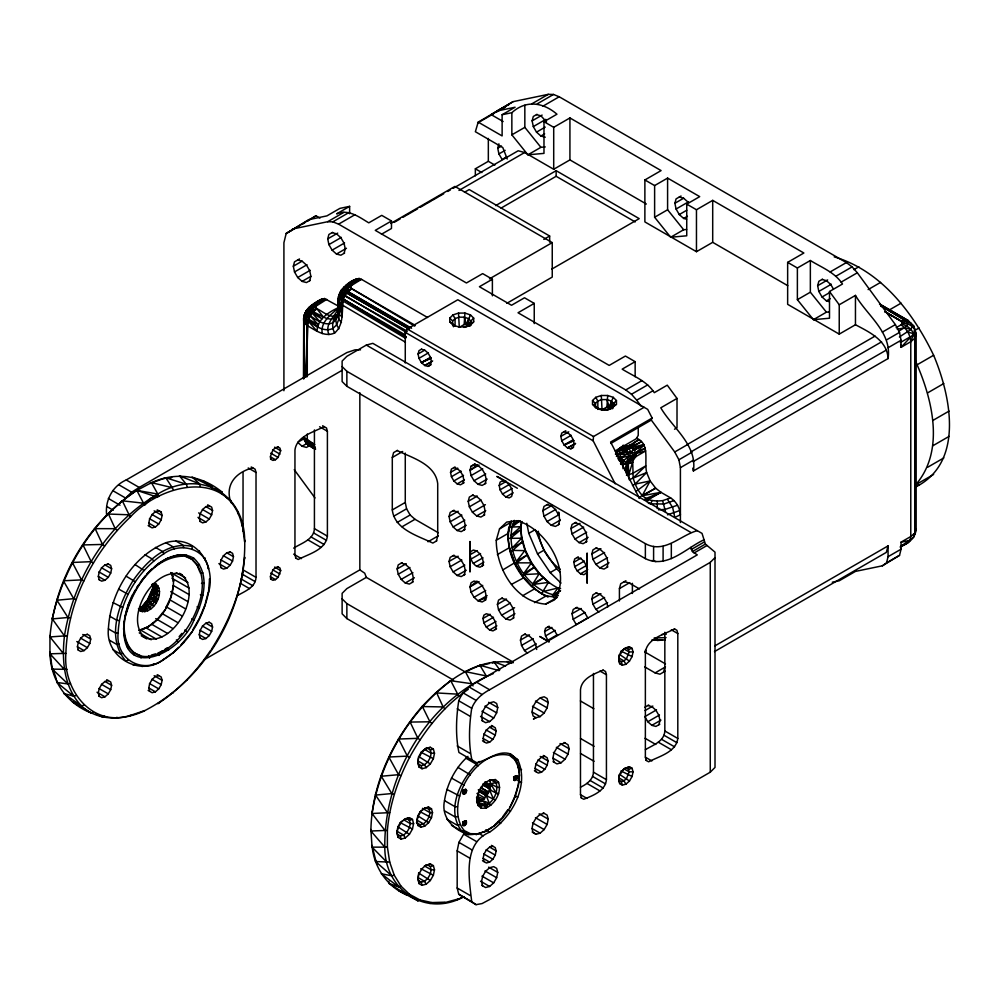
<?xml version="1.0" encoding="UTF-8"?>
<svg xmlns="http://www.w3.org/2000/svg" width="999" height="999" viewBox="0 0 999 999"><rect width="100%" height="100%" fill="white"/><g stroke="black" fill="none" stroke-linecap="round" stroke-linejoin="round"><path stroke-width="1.5" d="M396.953 833.178L398.064 827.734L401.111 822.464L405.269 818.78L409.428 817.669L412.475 819.417L413.586 823.576L412.475 829.02L409.428 834.29L405.269 837.986L401.111 839.098L398.064 837.337L396.953 833.178L397.552 828.358M418.981 883.553L417.857 877.472L418.981 883.553L422.015 885.301L426.173 884.19L430.332 880.506L433.379 875.236L434.49 869.792L433.379 865.634L430.332 863.873L424.513 865.958L431.168 869.792L434.49 869.792M482.405 565.796L483.304 562.474L482.405 558.116L479.97 553.896L476.648 550.948L473.326 550.062L470.891 551.473L469.992 554.795L469.992 571.753L469.992 541.483C469.93 549.962 468.219 560.963 476.648 566.308L479.97 567.207L483.603 565.109M597.839 408.678L595.404 406.243L595.404 403.434L597.839 400.999L602.047 399.588L606.917 399.588L611.138 400.999L613.573 403.434L613.573 406.393C608.066 412.662 597.165 410.689 592.519 404.258L592.519 400.549L595.729 397.34L601.286 395.492L607.692 395.492L613.249 397.34L616.458 400.549L616.458 404.258L611.138 408.678M304.008 377.547L303.721 317.919L306.631 310.277C311.026 304.608 317.732 300.399 324.5 298.539L338.424 306.119M314.847 449.026C310.152 446.578 304.283 443.144 303.921 437.337M626.485 473.888L626.498 464.085L624.737 469.905M303.471 378.771L303.721 318.269C304.782 307.28 316.009 302.859 324.5 298.539L314.21 304.108C307.967 306.78 302.959 313.873 303.721 320.891L303.958 316.171L306.493 310.889L307.13 311.226L305.557 314.51M304.945 324.413L304.97 319.755M636.513 438.124C650.411 444.043 643.98 461.126 646.64 472.539L629.22 479.707L628.746 475L633.091 460.464L627.347 454.021L625.399 445.941L622.976 445.304M657.192 508.578L657.354 501.036L662.612 500.649L670.679 497.939C676.286 501.66 679.982 508.079 680.406 514.797L674.8 517.382L672.652 507.467L667.469 499.413M148.963 626.361L138.849 630.444C160.115 624.775 173.863 601.66 173.489 580.394L173.489 581.593L171.791 572.677M303.721 320.891L303.958 316.171L306.631 310.277L314.548 304.22L316.708 305.195L314.797 304.295L326.748 299.375L315.959 306.218L309.752 306.693L307.605 309.515L303.721 322.04L307.28 325.599C315.384 330.244 324.937 337.562 334.677 332.967C347.927 321.316 337.537 300.986 348.489 287.337L361.463 279.333L427.535 317.47M307.28 434.041L307.28 440.247L308.591 445.104L311.863 446.366L315.284 449.213M314.548 304.22L315.959 306.218L313.773 307.38L308.017 320.904L307.155 325.474L303.771 319.955L306.93 319.93C314.248 325.037 323.401 332.742 332.904 328.496L336.613 324.9L338.761 319.418L339.235 314.498C334.615 299.875 342.744 281.056 359.215 278.496L361.463 279.333L349.263 284.178L341.346 290.234C334.066 299.987 342.932 314.847 332.667 322.889C323.489 326.523 314.885 318.669 307.667 314.036L304.121 316.071L307.605 309.515L306.106 317.807L307.155 325.474L305.856 376.91M305.919 376.973L308.017 320.904L317.02 331.218C317.345 319.106 328.671 312.163 338.424 307.617M558.653 515.259L558.653 512.112L559.715 520.417L558.578 524.637M548.651 596.715L541.545 593.856L542.844 591.608L558.054 587.986L559.552 588.823C536.313 577.784 520.554 552.285 520.966 526.56M338.436 301.985L340.297 303.846L338.736 313.199C335.027 296.99 342.719 282.854 359.215 278.496L349.513 284.253L351.423 285.152L349.263 284.178L351.735 288.699L414.735 326.149M339.41 303.634L339.535 300.824M304.995 316.646L305.032 315.609L303.858 316.283M338.574 296.241L338.436 300.849L338.673 296.116L341.346 290.234L344.468 286.651L350.674 286.176M338.436 300.849L340.821 297.764L344.855 295.966L348.788 290.347L351.735 288.699L415.159 325.312M307.367 443.943L307.605 440.059L304.358 438.898L307.667 444.305L314.648 448.401M244.693 540.247C246.453 609.652 205.457 680.182 143.182 711.425C123.551 720.267 98.114 721.703 81.506 705.918C63.699 687.562 61.651 660.064 64.46 635.913C73.651 578.658 107.055 523.439 157.792 494.043C199.113 468.556 245.155 492.569 244.693 541.858L242.345 524.937M143.182 711.425L144.643 710.601L130.195 715.471C91.196 727.584 62.887 689.335 65.884 653.421C67.457 601.698 93.144 552.459 130.195 517.107L130.519 516.783C161.713 483.216 229.832 467.582 242.382 526.773M513.161 662.799C477.51 656.256 445.242 681.817 422.29 706.293L422.04 706.543C392.357 741.033 371.528 784.952 370.879 831.006L384.802 847.14C384.49 889.697 425.274 917.781 463.773 896.815M507.992 536.975L508.553 528.621M558.354 595.591C526.223 592.207 502.185 550.099 514.248 520.354M615.172 483.778L593.181 440.834L593.493 436.526L644.118 407.292M309.578 445.679L307.33 444.33L307.505 442.145M342.045 293.793L340.472 295.841M108.391 628.883C110.302 593.106 131.955 556.431 165.909 542.707C195.829 533.516 216.646 565.759 208.466 592.594C202.822 619.867 186.738 645.691 162.575 660.164C139.86 676.922 105.232 656.93 108.391 628.883L115.522 633.004L118.119 633.004C115.36 659.29 142.482 674.949 163.873 659.415M118.119 633.004C119.543 601.41 137.225 570.791 163.873 553.758C179.633 542.132 205.544 547.739 208.466 569.08L208.441 567.27M154.458 566.858C164.86 557.854 180.956 550.187 193.981 558.391C211.139 574.575 203.109 601.648 193.981 620.004C179.683 656.443 117.532 682.005 124.338 621.191M123.639 629.82C123.888 617.37 127.11 605.232 132.842 594.18M344.468 286.651L339.972 295.354L341.646 299.887L341.995 316.795L339.235 314.498L340.297 303.846L405.419 342.17M138.449 608.691L140.01 610.739C151.598 610.938 163.087 594.043 154.433 584.727L152.185 584.203M152.997 585.926L152.997 587.624L157.505 590.284L152.997 587.2L152.997 585.926C153.908 595.004 148.364 604.383 139.848 607.754L141.021 607.105L144.356 610.027L142.22 611.825L141.808 610.027L139.735 608.94L140.01 610.739C152.622 615.734 165.797 593.094 156.069 584.078L153.609 583.503M340.821 297.764L341.695 294.368M519.305 775.973C518.131 802.909 497.864 835.414 468.319 834.577C453.459 829.794 440.871 817.444 444.505 800.624C447.028 783.815 455.269 767.744 467.944 756.368M518.319 786.3L519.48 774.437M67.045 636.163L64.46 635.913L52.298 618.918C63.187 567.732 92.919 519.555 136.851 490.397L144.643 505.294L150.487 498.426L159.041 496.316L157.792 494.043L136.851 490.397L135.602 491.108C87.375 523.588 54.982 579.058 49.95 636.937L63.287 653.421L65.884 653.421M468.269 689.347C443.206 706.393 424.163 730.968 409.615 757.304L409.515 757.517C397.764 780.194 389.485 804.832 387.387 830.381L370.879 831.006L370.879 829.507L372.053 847.152L384.802 847.14C383.928 776.036 426.81 701.286 493.469 673.513M306.93 319.93L310.127 316.009C309.777 307.967 314.747 301.76 322.165 298.913L316.071 303.047M356.643 279.171L346.528 284.965L345.916 286.301L356.643 279.171C350.324 281.056 344.143 287.999 344.855 295.966L341.646 299.887L338.486 299.9L341.883 305.432L339.235 314.498M622.976 468.706L623.526 460.614L628.895 456.256L633.341 449.013L643.793 444.518L631.88 447.465L641.445 441.433C633.928 448.027 619.118 442.507 615.534 454.083L619.755 454.12L626.186 451.56L635.314 452.922L645.292 448.089L635.451 453.683L635.626 456.755L633.091 460.464M626.698 473.851L627.809 462.662C631.793 455.519 640.671 452.06 629.47 445.304L625.624 447.352L620.779 447.465C617.969 453.683 630.594 445.779 633.341 449.013M165.609 608.241L170.629 597.652L173.114 587.3M141.234 635.764C169.88 654.183 206.98 590.784 179.533 573.264M473.688 318.132L470.816 321.004L469.867 326.323L466.433 324.338L464.16 324.563L464.935 313.074L470.479 314.922L473.688 318.132L473.688 321.828L470.479 325.037L465.559 327.185M490.859 779.67C480.719 783.528 474.825 795.204 478.096 805.506L481.256 808.253L485.801 808.154C495.129 803.933 501.898 792.419 498.563 782.317L495.417 779.57L489.273 780.544L495.417 779.57M484.79 783.129L485.801 782.592C479.832 788.323 475.087 797.177 478.096 805.506M477.972 803.433L480.756 805.868C491.683 806.618 499.188 792.394 496.091 782.891L493.306 780.469M612.637 408.753L613.573 403.434L616.458 400.549M341.883 305.432L342.732 300.849L341.646 299.887M616.458 404.258L613.573 406.243L613.573 403.434L611.138 407.367L606.917 406.993L607.692 395.492M473.039 685.926L471.69 683.716L450.774 680.731C408.716 712.537 380.082 761.463 372.053 813.498L384.802 830.256M489.735 780.057C492.345 789.073 485.751 799.587 476.973 802.334L480.756 805.868L481.256 808.253M900.087 547.002L907.891 542.844L910.027 540.422L910.776 536.525L910.776 341.708C910.351 334.965 906.655 328.596 901.048 324.85L896.178 327.66M106.768 515.784C104.558 500.936 112.4 486.014 126.236 479.957L346.865 352.572L355.095 349.825L360.527 349.825M703.771 539.897C685.838 548.264 666.808 569.23 645.366 558.628L346.865 386.288L342.12 381.543L342.12 361.064L346.865 356.318L366.333 345.08L372.827 343.344L702.035 533.404L705.394 544.08L715.009 552.147L715.009 767.432L710.264 772.19L489.622 899.562L482.055 903.571L476.036 904.657L471.728 901.735C469.08 878.72 462.599 843.568 489.622 832.13C511.788 817.145 529.795 786.063 517.732 759.702L510.489 753.92C497.914 749.837 488.161 760.289 476.648 762.687L458.916 752.447C455.407 735.788 456.156 717.594 458.741 700.774C462.013 692.419 468.818 686.325 476.648 682.267L697.277 554.882L692.419 551.573L690.796 547.39M471.903 759.939C468.381 743.281 469.143 725.087 471.728 708.266C474.987 699.912 481.805 693.818 489.622 689.76L710.264 562.375L715.009 557.629M99.201 579.745L98.314 576.411L99.201 572.065L101.636 567.844L104.957 564.897L108.292 563.998M78.084 649.974L80.732 651.498L84.053 650.611L87.375 647.664L89.81 643.443L90.709 639.085L89.81 635.764L87.163 634.24M98.988 579.62L101.636 581.143L104.957 580.257L108.292 577.31L110.714 573.089L111.613 568.731L110.714 565.409L108.067 563.886M98.988 696.178L101.636 697.714L104.957 696.827L108.292 693.868L110.714 689.66L111.613 685.302L110.714 681.98L106.743 679.682M148.139 525.574L152.11 527.859L155.432 526.972L158.754 524.025L161.189 519.805L162.088 515.447L161.189 512.125L158.754 510.726L155.432 511.613L152.11 514.56L149.675 518.781L148.789 523.139L149.675 526.461M148.139 690.421L152.11 692.719L155.432 691.82L158.754 688.873L161.189 684.652L162.088 680.307L161.189 676.972L157.218 674.687M199.937 521.341L202.585 522.864L205.906 521.977L209.228 519.03L211.663 514.81L212.562 510.452L211.663 507.13L207.692 504.832M200.15 638.024L199.251 634.702L200.15 630.344L202.585 626.123L205.906 623.176L209.228 622.29M199.937 637.899L202.585 639.435L205.906 638.536L209.228 635.589L211.663 631.368L212.562 627.022L211.663 623.688L209.016 622.165M220.841 567.544L223.489 569.08L226.81 568.181L230.145 565.234L232.58 561.026L233.466 556.668L232.58 553.334L229.932 551.81M270.442 459.003L272.889 460.414L275.487 459.727L278.084 457.417L280.682 450.736L279.982 448.139L277.535 446.715M237.849 595.354C245.13 591.133 255.582 587.3 256.019 577.36L256.019 472.465L255.145 469.218L251.248 466.97M270.442 578.896L272.889 580.307L275.487 579.62L278.084 577.31L280.682 570.616L279.982 568.031L277.535 566.608M293.656 548.139C301.411 543.106 313.823 539.76 314.423 528.658L314.423 429.932M295.604 558.004L298.202 559.502C308.591 554.008 325.599 550.024 327.397 536.151L327.397 431.256L326.523 428.009L322.64 425.761M418.156 759.452L418.756 756.555L417.857 762.824L418.981 766.982L422.015 768.743L426.173 767.632L430.332 763.948L433.379 758.666L434.49 753.221L433.379 749.075L430.332 747.314C425.524 747.876 421.303 751.098 419.355 755.494M424.737 808.154L420.192 811.775L424.737 808.154L428.633 807.105L431.481 808.753L432.517 812.649L431.481 817.744L428.633 822.676L424.737 826.136L420.841 827.172L417.994 825.536C416.133 821.353 416.958 816.445 419.605 812.799M416.945 821.64L417.994 816.545L420.841 811.6M418.156 876.023L418.756 873.114M417.857 879.395L418.981 873.95L422.015 868.68L426.173 864.997M462.774 792.931L463.748 790.421L465.696 789.297L466.67 790.684L465.696 793.194L463.748 794.317L462.774 792.931L462.774 790.684L464.722 789.56M476.036 904.657L458.741 894.242L457.18 888.011L457.18 850.861L458.916 842.369L463.673 834.14L465.834 832.217M462.774 824.4L463.748 821.89L465.696 820.766L466.408 823.426L464.722 825.524L463.037 825.374L462.774 822.152L464.722 821.028M484.003 741.708L483.141 738.461L484.003 734.215L486.388 730.107L489.622 727.222L492.869 726.36M481.68 720.441L485.576 722.689L489.622 721.603L493.681 718.006L496.653 712.861L497.739 707.554L496.653 703.496L493.681 701.785L489.622 702.871L485.576 706.468L482.604 711.613L481.518 716.92L482.604 720.978M482.492 740.833L486.388 743.081L489.622 742.207L492.869 739.335L495.242 735.214L496.116 730.968L495.242 727.722L491.358 725.474M484.003 861.6L483.141 858.353L484.003 854.108L486.388 849.987L489.622 847.115L492.869 846.24M482.492 860.726L486.388 862.974L489.622 862.1L492.869 859.227L495.242 855.107L496.116 850.861L495.242 847.614L491.358 845.366M481.68 885.289L485.576 887.537L489.622 886.45L493.681 882.854L496.653 877.709L497.739 872.402L496.653 868.343L493.681 866.633L489.622 867.719L485.576 871.315L482.604 876.46L481.518 881.767L482.604 885.826M516.558 779.557L517.532 777.06L516.558 775.674L513.636 777.06L516.558 779.557L513.898 780.269L513.898 778.021L515.584 775.936M547.127 707.866L548.214 702.559L547.127 698.501L544.155 696.79L540.097 697.876L536.051 701.473L533.079 706.605L531.992 711.925L533.079 715.983L536.051 717.694L540.097 716.608L544.155 713.011L547.127 707.866L535.452 701.123M535.926 771.678L535.052 768.431L535.926 764.185L538.299 760.077L541.545 757.192L544.792 756.33M534.403 770.803L538.299 773.051L541.545 772.19L544.792 769.305L547.165 765.197L548.026 760.938L547.165 757.704L543.269 755.456M533.516 832.804L536.051 834.252L540.097 833.166L544.155 829.57L547.127 824.437L548.214 819.118L547.127 815.059L543.231 812.811M553.059 761.65L556.955 763.898L561.013 762.811L565.059 759.215L568.031 754.083L569.118 748.763L568.031 744.717L564.135 742.469M580.481 787.175C586.675 784.34 593.144 779.645 593.456 772.19L593.456 673.451M618.993 656.78L619.455 654.52L618.768 660.164L619.717 663.736L622.327 665.234L625.898 664.285L629.47 661.113L632.08 656.593L633.041 651.922L632.08 648.351L629.47 646.84L625.898 647.802L622.227 650.461M581.131 797.776L583.716 799.275C592.744 795.679 605.394 790.971 606.43 779.682L606.43 674.775L605.569 671.528L602.971 670.029M618.993 776.673L619.455 774.4L618.768 780.057L619.717 783.616L622.327 785.127L625.898 784.178L629.47 781.006L632.08 776.485L633.041 771.815L632.08 768.243L629.47 766.733L623.95 768.818L620.092 773.313M645.366 652.297C647.165 638.423 664.173 634.44 674.575 628.945M645.366 749.7C652.884 745.079 664.323 741.495 664.834 730.968L664.834 632.242M646.016 760.314L648.613 761.812C659.003 756.318 676.023 752.334 677.809 738.461L677.809 633.566L676.947 630.319L674.35 628.821M309.752 306.693L308.129 313.773L305.257 315.397L306.106 317.807L303.771 319.955M145.792 603.846L146.428 603.533L150 607.005L150.824 608.903L149.65 607.355L143.756 605.731L142.845 606.256C148.339 602.322 152.023 596.066 152.997 589.385L153.009 590.359L157.392 593.631L152.872 590.983L157.28 594.692L159.191 595.017M486.201 831.018L477.897 833.828L470.367 833.666L464.173 830.556C443.306 804.47 476.111 747.314 509.59 755.356L514.947 759.864L518.319 766.895L519.48 775.936M620.641 464.21L622.976 464.485L627.809 462.662L634.365 458.079L635.401 453.359L635.963 456.543L635.401 453.359M520.866 525.049L521.515 522.19M522.015 521.515L520.866 526.66L521.59 538.211L512.212 547.964L522.964 541.795M914.984 485.564C945.703 451.211 932.354 398.414 915.234 360.527M915.359 487.15C964.622 462.712 950.873 396.079 933.628 355.257C913.273 312.862 881.043 270.629 834.202 256.868M643.793 444.518L633.94 450.187L644.03 445.092L633.079 455.519L629.807 462.974L622.976 464.485L620.479 463.461M832.279 582.217L839.235 580.769L855.456 571.403L882.379 565.809L886.563 562.837L888.061 556.693L888.061 545.891L714.872 645.891M882.379 565.809L899.537 555.344L901.048 549.2L901.048 542.145L910.776 536.525L914.759 533.091L916.158 529.033L916.158 334.215L913.785 326.086L907.929 320.417L879.582 304.058L907.929 320.417L910.039 322.852M901.098 546.316C908.728 543.518 915.608 537.612 916.158 529.033M212.075 649.113L211.588 649.05C225.811 626.885 236.688 602.447 241.983 576.585M303.721 318.269L304.27 316.046M338.986 296.004L339.123 306.418M205.344 603.433L208.054 592.944M910.976 323.664L913.785 326.086L916.158 334.215L914.759 338.274L910.776 341.708L901.048 347.327L901.048 340.272L899.537 332.392L895.366 324.6L857.329 272.777L852.11 266.87L846.378 262.575L559.215 96.778L553.483 94.455L548.264 94.343L513.074 101.661L478.196 122.128L475.362 131.718L502.797 147.565L507.242 159.028M474.962 463.973L471.066 466.221L469.992 470.317L471.066 475.586L474.038 480.719L478.084 484.328L482.142 485.414L486.038 483.166M310.214 280.407L306.468 282.567L302.085 281.393L297.714 277.51L294.505 271.953L293.331 266.221L294.505 261.838L299.5 258.953M309.678 280.707L310.851 276.336L309.678 270.592L306.468 265.047L302.085 261.164L297.714 259.99M344.605 253.047L340.859 255.207L336.488 254.046L332.105 250.15L328.896 244.605L327.722 238.861L328.896 234.49L332.642 232.33M344.068 253.359L345.242 248.976L344.068 243.244L340.859 237.687L336.488 233.803L332.105 232.63M430.669 364.885L428.059 366.383L424.737 365.497L421.416 362.55L418.981 358.329L418.082 353.983L418.981 350.649L421.665 349.101M436.738 540.834L432.842 543.081C417.932 535.814 394.58 529.47 392.295 509.927L392.295 457.48L393.594 452.609L397.49 450.362M430.494 364.985L431.393 361.663L430.494 357.305L428.059 353.084L424.737 350.137L421.416 349.25M507.117 156.606L502.122 159.49L498.913 153.933L497.739 148.202L498.913 143.819M413.211 581.83L409.328 584.078L405.269 582.991L401.211 579.395L398.239 574.25L397.152 568.931L398.239 564.885L402.135 562.637M545.267 137.2L540.896 136.026L536.513 132.143L533.304 126.586L532.13 120.854L533.304 116.471L537.05 114.311M412.287 582.355L413.374 578.309L412.287 572.989L409.328 567.844L405.269 564.248L401.211 563.161M464.135 482.692L460.502 484.777L457.18 483.891L453.858 480.944L451.423 476.723L450.537 472.365L451.423 469.043L455.044 466.945M436.413 541.021L437.712 536.151L437.712 483.703C435.427 464.16 412.075 457.817 397.152 450.549M465.134 529.37L461.238 531.618L457.18 530.531L453.121 526.935L450.162 521.79L449.075 516.483L450.162 512.425L454.046 510.177M462.937 483.379L463.836 480.044L462.937 475.699L460.502 471.478L457.18 468.531L453.858 467.632M465.134 574.325L461.238 576.573L457.18 575.486L453.121 571.89L450.162 566.758L449.075 561.438L450.162 557.392L454.046 555.144M484.765 514.81L480.869 517.057L476.648 515.921L472.427 512.187L469.343 506.83L468.219 501.311L469.343 497.09L473.239 494.842M464.21 529.907L465.297 525.849L464.21 520.541L461.238 515.397L457.18 511.8L453.121 510.714M485.114 483.691L486.201 479.632L485.114 474.325L482.142 469.18L478.121 465.621L474.038 464.498M464.21 574.862L465.297 570.804L464.21 565.496L461.238 560.352L457.18 556.755L453.121 555.669M483.953 515.272L485.089 511.051L483.953 505.531L480.869 500.174L476.648 496.441L472.427 495.304M517.37 488.274L496.853 476.436C503.733 479.907 512.162 484.365 512.499 493.156L511.613 496.491L509.178 497.889L505.856 497.002L502.522 494.055L500.087 489.835L499.2 485.477L500.087 482.155L503.708 480.069M485.114 600.262L486.201 596.203L485.114 590.896L482.142 585.751L478.084 582.155L474.038 581.068L471.066 582.779L469.992 586.888L471.066 592.145L474.038 597.29L478.046 600.849L482.142 601.972L486.038 599.725M496.578 628.808L492.957 630.893L489.622 630.007L486.301 627.06L483.866 622.839L482.979 618.481L483.866 615.159L486.288 613.761L489.622 614.647L492.957 617.594L495.392 621.815L496.278 626.161L495.392 629.495M513.961 617.832L510.064 620.079L505.856 618.955L501.635 615.209L498.551 609.865L497.415 604.345L498.551 600.124L502.435 597.877M521.59 538.211L507.892 538.374L510.127 550.986L515.159 563.948L527.235 554.92L516.745 560.988L525.299 549.999L521.628 537.075M573.426 447.315L570.829 448.813L567.494 447.927L564.173 444.967L561.738 440.759L560.851 436.401L561.738 433.079L565.784 430.744M513.161 618.294L514.285 614.085L513.161 608.553L510.064 603.209L505.856 599.475L501.635 598.339M559.39 524.175L555.494 526.423L551.273 525.287L547.052 521.553L543.968 516.196L542.844 510.676L543.968 506.456L547.864 504.208M527.547 653.271L524.512 650.574L521.54 645.429L520.454 640.122L521.54 636.063L525.437 633.816M573.264 447.402L574.15 444.08L573.264 439.722L570.829 435.514L567.494 432.555L564.173 431.668M586.987 541.446L583.091 543.693L579.033 542.607L574.987 539.01L572.015 533.866L570.928 528.558L572.015 524.5L575.911 522.252M557.617 634.59L547.952 640.172L545.516 635.951L544.63 631.593L545.516 628.271L549.138 626.173M587.424 572.602L583.803 574.7L580.481 573.801L577.147 570.854L574.712 566.645L573.826 562.287L574.712 558.953L578.334 556.868M686.575 219.231L683.653 218.444L679.27 214.56L676.073 209.016L674.899 203.272L676.073 198.888L681.056 196.016M586.063 541.97L587.137 537.962L586.063 532.604L583.091 527.472L579.07 523.901L574.987 522.789M587.936 617.832L576.261 624.575L573.176 619.23L572.04 613.711L573.176 609.49L577.06 607.242M586.238 573.289L587.125 569.967L587.137 553.009L587.137 583.266C587.187 574.787 588.911 563.798 580.481 558.441L577.147 557.554M607.892 566.833L603.995 569.08L599.949 567.994L595.891 564.398L592.919 559.265L591.833 553.946L592.919 549.887L596.815 547.639M598.925 612.062L595.891 609.365L592.919 604.22L591.833 598.913L592.919 594.855L596.815 592.607M606.967 567.37L608.054 563.311L606.967 558.004L603.995 552.859L599.949 549.263L595.891 548.176M619.417 600.948L619.417 588.598L620.716 583.741L625.911 580.744M663.536 672.152L664.834 667.282M658.878 724.725L659.964 720.666L658.878 715.359L655.918 710.214L651.86 706.618L647.802 705.531M829.332 301.648L826.423 300.874L822.04 296.99L818.83 291.433L817.657 285.702L818.83 281.318L822.577 279.158M888.061 545.891L886.325 552.385L714.472 651.598M141.271 607.554L147.527 599.825L153.322 586.763M141.009 608.216L147.877 599.899L153.384 587.449M124.8 618.019C130.357 593.181 145.517 569.268 168.719 557.667M496.253 540.272L499.512 528.908L506.705 522.077L516.845 520.679C546.465 528.421 572.789 572.065 554.457 599.912L545.641 604.095C515.322 601.997 496.291 568.281 496.253 540.272L507.942 533.528L511.201 522.165L499.512 528.908M510.914 521.553C501.011 550.811 520.704 584.452 547.739 596.765L546.203 595.904L534.527 602.647M338.673 296.116L342.457 293.943L344.056 288.674L348.489 287.337L350.824 287.737M305.407 314.423L306.493 310.889M351.735 284.952L348.926 284.066L346.528 284.965L341.845 291.171L341.208 290.846L339.76 295.567L341.321 292.27M515.197 795.204L517.832 786.663M307.667 314.036L309.34 308.716L313.773 307.38L316.109 307.779L323.376 316.995L326.673 318.506L330.944 319.143L334.59 318.107L337.537 315.422C330.007 318.706 323.301 311.713 317.02 308.741L308.129 313.773L318.506 324.875L308.728 319.255L317.62 326.985M470.479 314.922L466.433 324.338L464.16 317.17L459.29 317.17L455.069 318.569L452.634 321.004L452.634 325.387M613.249 397.34L609.19 406.768L606.917 399.588M662.574 639.835L651.835 639.984M901.048 324.85L902.384 322.977L901.048 321.104L884.952 311.651L901.048 321.104L904.769 319.805L907.929 320.417M899.375 336.975L911.026 329.433L912.124 326.261L911.026 323.102L906.905 321.653L880.506 305.706L904.769 319.805M338.361 312.787L335.776 319.88L336.613 324.9L338.973 328.808M522.852 541.371L512.637 550.387L510.127 550.986M485.801 808.154L487.037 804.782L481.755 800.249L489.273 803.196L490.859 805.244L488.236 803.92L485.801 808.154L484.79 805.781L476.973 802.334L487.037 804.782M630.606 457.917L626.373 462.437L622.976 464.485L619.755 454.12L619.855 448.076M910.776 341.708L915.109 329.92L912.124 326.261L907.654 323.826L902.384 322.977M617.894 458.454L619.405 460.676L621.69 459.677L626.373 462.437L628.895 456.256L633.079 455.519L634.365 458.079M306.98 314.423L309.34 308.716L310.639 312.375M192.645 630.082L199.35 618.468L204.957 604.932L205.082 605.706M510.214 523.501L511.263 521.016M648.314 503.246L650.674 503.858L652.122 500.536L657.354 501.036M339.485 294.742L341.208 290.846M311.8 305.007L310.589 307.704L308.591 308.266L307.617 310.239M147.09 601.523L153.671 588.648M405.269 362.999L405.269 332.342L407.217 328.971L457.829 299.75L647.689 409.365L652.147 418.057L650.986 420.254L610.789 443.456M619.405 460.676L621.066 457.554L630.856 451.985L633.079 455.519M342.332 289.46L338.836 296.029L341.346 290.234L343.306 288.224M638.786 497.827L642.382 495.367L650.162 480.931L646.64 472.539L635.064 484.128L632.479 485.477M418.981 757.379L422.015 752.11L426.173 748.426M397.839 826.91L399.675 823.738M620.092 653.421L621.353 651.223L625.898 647.802M619.717 655.494L622.327 650.961M619.717 775.374L622.327 770.853L625.898 767.694M497.352 554.62L509.04 547.877L509.09 546.815L514.61 562.824L502.672 570.004M328.933 334.603C324.55 324.3 333.866 317.183 338.299 309.253M542.844 591.608L548.389 582.392L549.487 583.016L539.885 574.05L531.568 562.699L525.299 549.999M468.381 318.569L470.816 321.004L468.381 324.937L468.381 318.569L464.16 317.17M539.885 574.05L539.148 573.763L532.842 583.928L543.618 577.534M134.99 590.347L133.754 593.169M136.551 587.849L138.112 585.352M627.347 454.021L619.917 454.557C628.483 452.285 630.931 442.769 639.21 439.685L629.47 445.304M319.955 218.082L315.971 215.784L307.417 221.241M148.002 626.91L157.093 619.58L165.297 609.502M531.568 562.699L523.851 573.376L534.353 567.22L522.539 576.111L531.593 586.376L540.297 592.919M502.859 816.558L507.38 810.276M159.041 702.959L157.792 703.671C179.058 689.922 196.616 671.153 210.739 650.237M306.106 317.807L310.127 316.009L314.073 310.389L312.762 305.856M162.575 650.799L159.016 655.506L157.879 653.184L162.575 650.799L168.719 649.912L167.27 647.764L165.01 649.213M180.769 645.167L192.395 631.418M646.765 501.61L648.376 499.575L660.938 492.32L670.679 497.939M143.182 606.368L145.142 603.945M913.586 535.189L915.096 533.366M145.067 576.148L141.009 581.555M146.915 573.963L152.185 568.831M179.146 636.625L181.918 633.354M531.593 586.376L533.279 584.415L543.893 577.797M902.035 323.988L906.905 326.011L911.026 329.433L913.785 333.741L901.048 347.327L900.673 344.955M449.762 321.828L455.069 326.248L449.762 321.828L449.762 318.132L452.959 314.922L458.516 313.074L464.935 313.074M468.381 326.248L473.688 321.828M606.917 410.077L613.249 407.455M494.68 825.012L500.924 818.843M162.575 660.164L173.039 652.759L178.571 647.34M342.357 370.167L139.211 487.45L131.643 492.182L125.612 498.051L112.637 490.559M337.312 315.472C331.793 319.43 331.543 327.41 334.677 332.967M652.122 500.536C641.358 499.038 635.764 487.275 633.166 477.934L645.691 465.909L632.717 473.401L626.473 475.287M338.636 307.854C331.019 314.573 320.242 321.828 322.215 333.591M209.228 505.719L205.906 506.618L202.585 509.565L200.15 513.773L199.251 518.131L200.15 521.466M230.145 551.935L226.81 552.822L223.489 555.769L221.054 559.989L220.167 564.348L221.054 567.669M402.497 820.728L400.274 822.689L401.111 822.464M615.534 454.083L619.605 450.561L625.599 449.25L620.779 447.465L623.451 445.517M901.023 546.191L913.773 537.187L914.759 533.091L914.759 338.274L913.785 333.741L907.891 332.068M642.382 495.367L655.669 488.186L642.694 495.641L660.938 492.32L645.978 498.513L644.367 499.737L645.691 500.349L660.938 492.32L655.669 488.186L650.162 480.931L635.064 484.128M625.599 449.25L616.383 456.243L621.066 457.554L628.895 456.256M510.489 538.261L521.053 529.545L510.664 535.589L520.866 526.66L508.641 527.222M477.01 581.093L469.992 586.888L479.07 581.605M479.408 761.488C461.376 777.584 444.867 809.415 461.863 831.343L464.173 830.556M317.02 308.741L313.311 311.725L312.075 311.551L311.501 307.992M351.735 288.699L348.027 291.683L346.79 291.508L339.972 295.354M650.162 480.931L635.726 491.645M511.201 527.534L520.317 520.654M477.447 464.747L469.992 470.317L479.07 465.047M518.244 520.579L512.262 525.037L518.718 521.228M349.625 213.749L349.625 206.368L339.885 208.391L326.91 215.884L308.666 219.68L286.176 233.504L283.916 242.707L283.916 390.734M318.144 302.497L320.667 300.761L318.294 302.16M313.636 304.695L311.201 306.343L314.747 304.258M484.815 831.817L492.37 826.86M130.195 715.471L128.859 716.32L130.519 715.421M503.134 121.528L491.183 114.635L513.074 101.661M307.605 440.059L305.332 441.458L303.783 437.1M428.059 366.383L430.694 364.772M570.829 448.813L573.451 447.19M349.463 284.203L351.835 282.804M315.971 215.784L286.176 233.504L292.819 229.67M295.479 228.134L299.45 225.836M302.11 224.3L304.77 222.777M477.609 122.977L493.543 113.786M496.191 112.25L500.174 109.952M502.834 108.416L505.482 106.881M478.196 122.128L502.122 135.926L502.122 114.723L515.097 107.23L496.853 111.026L509.253 104.383M349.625 206.368L336.651 213.861C348.426 208.766 359.153 217.07 368.768 222.852L381.743 215.359L391.483 220.979L391.483 228.471L381.493 234.228M511.85 112.7C526.023 99.7 543.194 102.348 556.955 114.198L543.98 121.691L543.98 153.384L527.909 154.82L511.85 134.84L511.85 112.7L502.122 114.723M292.445 229.046L327.635 221.728L343.856 212.362M532.042 103.709L548.264 94.343M327.635 221.728L332.854 221.84L349.076 212.475M537.262 103.834L553.483 94.455M332.854 221.84L338.586 224.151L354.807 214.785M542.994 106.144L559.215 96.778M327.722 238.861L337.712 233.104M532.13 120.854L542.12 115.085M511.85 134.84L524.837 127.348L524.837 105.207M328.896 244.605L341.371 237.4M533.304 126.586L545.791 119.38M293.331 266.221L302.06 261.176M497.739 148.202L501.486 146.041M332.105 250.15L344.58 242.944M536.513 132.143L545.242 127.098M294.505 271.953L306.98 264.747M498.913 153.933L505.157 150.337M475.349 175.836L475.349 168.806L488.336 161.314L494.867 165.085M391.483 220.979L375.262 230.344L466.433 282.979L482.654 273.614L492.382 279.233L492.382 295.829M543.98 121.691L553.708 127.31L569.929 117.944L661.101 170.592L644.879 179.957L644.879 221.915L696.465 251.698L712.699 242.332L787.774 285.677M336.488 254.046L346.466 248.276M540.896 136.026L544.642 133.866M390.784 223.439L454.907 186.413L552.247 242.607L552.247 277.085L506.83 303.309M297.714 277.51L310.19 270.304M394.106 222.402L400.199 218.893M402.872 217.345L405.557 215.796M406.168 215.434L414.21 210.789M414.947 210.377L417.619 208.828M420.304 207.28L426.286 203.833M427.01 203.409L431.643 200.737M432.367 200.312L438.349 196.865M439.073 196.441L443.706 193.769M447.739 191.446L450.412 189.897M453.096 188.349L518.181 150.774L524.675 152.51L553.708 169.281L569.929 159.902L646.353 204.033M458.978 190.434L524.675 152.51M302.085 281.393L310.826 276.348M527.909 154.82L540.896 147.328L545.267 146.928M464.51 192.258L469.193 189.56L549.65 236.014L549.65 242.133M495.654 205.607L556.143 170.679L639.21 218.631L551.835 269.081M501.036 208.117L556.143 176.299L635.189 221.94M543.818 239.385L549.65 236.014M489.46 278.871L552.247 242.607M492.382 279.233L479.408 286.725L511.525 305.269L524.512 297.777L534.24 303.396L534.24 323.601M654.62 185.577L667.594 178.084L699.712 196.628L686.738 204.121L686.738 235.801L670.679 237.238L654.62 217.258L654.62 185.577L644.879 179.957M464.66 324.275L459.29 327.372L458.516 313.074M674.899 203.272L683.628 198.227L688.036 202.098M654.62 217.258L667.594 209.765L667.594 178.084M418.082 353.983L424.687 350.162M464.06 327.435L469.205 324.463M676.073 209.016L688.548 201.81M418.981 358.329L428.396 352.884M431.231 358.304L421.416 362.55L430.519 357.292M679.27 214.56L686.763 210.24M432.654 360.926L424.737 365.497L431.468 361.975M534.24 303.396L518.019 312.762L609.19 365.409L625.411 356.044L635.152 361.663L635.152 376.748M686.738 204.121L696.465 209.74L712.699 200.374L803.87 253.009L787.649 262.375L787.649 304.333L839.235 334.116L855.456 324.75C869.305 332.08 887.362 340.434 888.061 358.566L693.393 470.966L692.806 468.131M683.653 218.444L687.399 216.284M303.946 438.748L297.714 442.357L302.085 446.241L306.468 447.415L309.678 445.566C306.381 444.18 304.233 440.784 303.783 437.25M302.085 446.241L307.08 443.356M670.679 237.238L683.653 229.745L686.575 229.483M392.295 457.48L402.672 451.486M635.152 361.663L622.165 369.155C633.403 376.111 646.84 381.069 654.295 392.669L667.27 385.164L677.01 398.439L677.01 427.784L674.512 429.22M797.377 267.994L810.351 260.502C821.59 267.47 835.027 272.415 842.482 284.016L829.495 291.508L829.495 318.231L813.436 319.668L797.377 299.688L797.377 267.994L787.649 262.375M450.537 472.365L457.779 468.181M392.295 509.927L405.269 502.435L405.269 453.071M451.423 476.723L461.088 471.141M453.858 480.944L463.524 475.362M393.594 516.296L406.568 508.803L405.269 502.435M471.066 475.586L482.742 468.843M457.18 483.891L464.423 479.707M338.586 224.151L625.749 389.947L641.97 380.582M830.157 271.94L846.378 262.575M397.152 522.477L410.139 514.985L414.997 519.293L438.361 532.779M474.038 480.719L485.714 473.976M608.766 405.919L602.047 409.802L601.286 395.492M817.657 285.702L827.647 279.932M625.749 389.947L631.48 394.255L647.702 384.89M835.888 276.236L852.11 266.87M402.023 526.785L414.997 519.293M797.377 299.688L810.351 292.195L810.351 260.502M560.851 436.401L568.768 431.83M606.83 409.852L611.962 406.893M478.084 484.328L487.175 479.07M853.87 269.655L858.865 266.783M818.83 291.433L831.305 284.228M561.738 440.759L571.166 435.314M631.48 394.255L636.7 400.162L652.921 390.796M841.108 282.143L857.329 272.777M573.988 440.721L564.173 444.967L573.276 439.71M822.04 296.99L829.52 292.67M468.219 501.311L477.297 496.066M499.2 485.477L506.443 481.293M575.412 443.356L567.494 447.927L575.574 443.693M449.075 516.483L458.154 511.238M203.784 659.977L359.84 569.88L364.71 573.189L366.333 577.372L513.086 662.087M469.343 506.83L481.019 500.087M826.423 300.874L830.157 298.713M500.087 489.835L509.752 484.253M450.162 521.79L461.838 515.047M502.522 494.055L512.187 488.474M472.427 512.187L485.414 504.695M453.121 526.935L464.81 520.192M366.333 577.372L346.865 588.611L342.12 593.356L342.12 613.823L346.865 618.581L453.571 680.182M427.984 541.77L438.361 535.776M505.856 497.002L513.099 492.819M677.01 398.439L660.776 407.804C672.464 427.922 697.452 444.867 693.393 470.966M813.436 319.668L826.423 312.175L829.332 311.913M839.235 334.116L839.235 304.77L855.456 295.404C867.144 315.522 892.132 332.48 888.061 358.566M868.131 289.585L880.606 282.38M476.648 515.921L485.739 510.676M457.18 530.531L466.271 525.287M652.147 418.057L610.614 442.033L639.51 498.489M397.152 568.931L406.243 563.686M398.239 574.25L409.927 567.507M615.172 450.936L636.288 438.748L638.236 435.377L638.236 426.935M401.211 579.395L412.899 572.652M405.269 582.991L414.348 577.747M449.075 561.438L458.154 556.193M888.598 310.377L901.086 303.172M635.963 456.543L645.691 450.924L635.451 453.683M542.844 510.676L551.923 505.432M469.992 554.795L477.247 550.611M450.162 566.758L461.838 560.014M543.968 516.196L555.656 509.453M470.891 559.153L480.556 553.571M453.121 571.89L464.81 565.147M473.326 563.361L482.992 557.792M547.052 521.553L558.741 514.81M561.001 583.116L550.174 572.577L537.537 553.921L528.771 533.366L535.264 529.62L544.018 550.174L556.668 568.831L559.915 571.99M457.18 575.486L466.271 570.242M687.125 444.605L875.087 336.089M476.648 566.308L483.891 562.125M651.186 419.905L674.725 451.985L687.712 444.493M882.379 332.093L895.366 324.6M551.273 525.287L560.364 520.042M690.933 451.91L881.58 341.845M680.406 522.539L680.406 467.657L678.908 459.777L691.882 452.285M886.563 339.885L899.537 332.392M570.928 528.558L580.007 523.314M914.11 330.819L919.105 327.947M680.406 467.657L693.393 460.164M888.061 347.764L901.048 340.272M692.994 461.688L886.325 350.075M900.299 342.57L910.027 336.95M471.066 592.145L482.742 585.402M572.015 533.866L583.691 527.122M537.537 553.921L544.018 550.174M474.038 597.29L485.714 590.546M574.987 539.01L586.663 532.267M579.033 542.607L588.124 537.362M511.488 584.378L523.776 577.759L535.339 589.61L534.278 589.023L522.602 595.766M550.174 572.577L556.668 568.831M497.415 604.345L506.505 599.1M573.826 562.287L581.068 558.104M917.407 364.623L933.628 355.257M591.833 553.946L600.923 548.701M482.979 618.481L490.222 614.298M498.551 609.865L510.227 603.121M574.712 566.645L584.378 561.063M592.919 559.265L604.595 552.509M483.866 622.839L493.531 617.257M577.147 570.854L586.813 565.284M501.635 615.209L514.61 607.717M486.301 627.06L495.966 621.478M595.891 564.398L607.567 557.654M580.481 573.801L587.724 569.617M505.856 618.955L514.935 613.711M489.622 630.007L496.878 625.824M599.949 567.994L609.028 562.749M545.641 604.095L557.33 597.352L546.203 595.904M927.584 392.894L943.805 383.529M342.12 366.558L346.865 371.303L645.366 543.643C664.347 554.095 680.207 535.314 697.277 530.669M479.895 665.272L486.301 675.961L465.384 671.628L464.036 672.402L479.895 665.272L499.15 670.654M520.454 640.122L529.532 634.877M591.833 598.913L600.923 593.668M572.04 613.711L581.131 608.466M544.63 631.593L551.873 627.409M619.417 588.598L629.795 582.604M521.54 645.429L533.216 638.686M592.919 604.22L604.595 597.477M691.233 549.512L704.208 542.02M573.176 619.23L584.852 612.487M545.516 635.951L555.182 630.369M692.419 551.573L705.394 544.08M524.512 650.574L536.188 643.831M595.891 609.365L607.567 602.622M694.043 553.009L707.017 545.516M932.829 420.467L949.05 411.101M932.829 445.766L949.05 436.401M927.584 467.295L943.805 457.929M917.407 483.803L933.628 474.438M603.184 670.154C594.168 673.763 581.518 678.458 580.481 689.76L580.481 794.667L581.343 797.914M644.717 666.907L655.107 672.901L665.484 666.907M665.159 671.203L659.964 674.2L655.107 672.901M888.061 556.693L901.048 549.2M886.563 562.837L899.537 555.344M644.83 707.242L648.726 704.994M645.042 710.551L652.834 706.056M656.518 709.877L644.83 716.62L647.802 721.753L651.86 725.349L655.918 726.435L659.802 724.188M647.802 721.753L659.477 715.009M651.86 725.349L660.938 720.104M898.625 331.306L906.905 326.011L907.654 323.826L906.905 321.653L902.035 321.965M487.162 595.629L478.046 600.849L486.588 597.664M187.188 486.7L186.351 484.278L165.784 477.747L150 483.466C174.238 471.403 201.011 474.8 222.14 492.145L222.465 494.443M157.879 563.923L159.016 563.274M449.637 681.38L450.774 680.731L458.741 696.191M334.028 316.421L338.024 314.173M143.357 629.195L144.493 628.558M457.18 899.699L463.936 896.553M152.098 664.847L153.684 663.973M152.622 623.676L153.409 623.239M121.304 501.373L122.34 500.811L143.182 503.146M172.303 693.256L173.351 692.694M493.631 826.036L494.667 825.474M491.183 114.635L496.391 111.788M499.001 110.377L505.506 106.831M173.039 652.759L174.051 652.21M135.602 491.108L151.461 482.642L172.303 487.687L173.351 490.059M476.161 834.739L477.897 833.828M167.27 558.503L178.134 554.907M505.569 666.033L493.943 661.862L492.182 662.787L495.042 662.699M443.131 903.108L458.741 898.825M435.514 692.869L457.18 694.13M115.185 718.231L117.045 717.307M142.158 666.57L144.018 665.646M421.416 362.55L430.794 357.892M564.173 444.967L573.551 440.322M471.066 466.221L475.262 464.185M629.47 646.84L623.95 648.925M430.332 747.314L424.513 749.387L431.168 753.234L434.49 753.221M463.037 793.905L462.774 790.684L465.696 789.297M428.633 807.105L423.439 808.903M409.428 817.669L403.608 819.742L410.252 823.576L413.586 823.576M516.558 775.674L513.636 777.06L517.27 778.333M465.696 820.766L462.774 822.152L463.037 825.374M629.47 766.733L623.95 768.818M430.332 863.873L424.513 865.958M429.932 903.496L431.88 902.572L444.892 902.184M107.455 513.998L128.859 514.797L130.519 516.783M148.764 571.778L149.6 571.391M186.351 680.456L187.188 680.069M674.05 500.574L663.898 503.996L650.674 503.858M677.559 505.207L665.222 509.365L658.516 509.852M679.807 510.564L667.457 514.835M181.918 555.993L186.726 555.157M104.558 716.183L102.522 717.095L95.567 713.686M470.367 833.666L468.319 834.577L451.486 825.349M133.242 665.247L135.352 664.36M431.88 902.572L420.017 899.962L409.515 894.342L407.355 895.241C387.088 886.937 373.776 866.995 372.04 845.429M403.034 892.095L398.788 890.546L417.894 900.848L420.017 899.962M154.433 584.727L156.069 584.078M633.166 477.934L632.717 462.162L628.284 463.873L628.746 475M70.492 683.503L67.957 683.94L52.298 669.13L49.95 652.21C50.225 679.145 65.722 703.184 91.209 712.961L93.394 712.112M422.04 706.543L443.131 706.93L444.892 708.815M558.616 593.294L552.834 595.466L560.564 590.696L552.397 595.454L558.054 587.986L560.601 588.548M182.979 642.994L183.716 642.719M409.615 894.442L407.355 895.241L389.098 883.503L388.836 881.255M193.981 558.391L191.721 559.203L184.69 556.068M501.96 817.806L502.659 817.569M470.479 325.037L464.935 326.885L458.516 326.885L452.959 325.037M128.097 660.177L125.787 660.951C105.694 637.712 118.968 603.134 133.242 580.307C146.291 561.838 167.158 540.834 191.908 546.428L192.395 548.813M91.209 712.961L72.502 701.922L81.506 705.918L83.841 705.169M151.373 655.082L155.27 653.945M645.691 500.349L648.376 499.575M389.098 883.503L398.564 886.825L400.961 886.138L409.515 894.342M632.717 462.162L629.807 462.974L626.373 462.437M159.166 588.149L152.997 587.2L152.323 584.827L156.818 587.512L152.26 584.59L156.169 586.176L157.967 585.664M324.151 426.635C313.761 432.13 296.753 436.113 294.955 449.987L294.955 554.882L295.816 558.129M278.084 447.04L275.487 447.739L272.889 450.037L270.292 456.73L270.991 459.328M252.772 467.844C237.412 471.753 225.699 482.967 230.057 499.787M94.43 528.646L115.185 528.683L117.045 530.457M278.084 566.933L275.487 567.619L272.889 569.929L270.292 576.61L270.991 579.208M87.375 634.353L84.053 635.252L80.732 638.199L78.297 642.419L77.398 646.765L78.297 650.099M108.292 680.569L104.957 681.455L101.636 684.415L99.201 688.623L98.314 692.981L99.201 696.303M158.754 675.574L155.432 676.46L152.11 679.407L149.675 683.628L148.789 687.986L149.675 691.308M199.563 665.596L200.212 665.421M625.998 647.914L628.446 649.325L632.08 648.351M618.905 660.189L621.353 661.613L623.95 660.913L626.548 658.603L629.145 651.922L628.446 649.325M421.191 752.334L422.015 752.11M426.298 747.614L430.269 749.899L433.379 749.075M418.544 764.11L421.191 765.634L424.513 764.747L427.834 761.8L430.269 757.579L431.168 753.234L430.269 749.899M565.059 742.994L561.013 744.08L556.955 747.677L553.983 752.821L552.897 758.129L553.983 762.187M463.748 794.317L462.774 790.684L466.408 789.709M517.27 776.086L513.636 777.06L517.532 777.06M426.573 807.966L429.058 809.402L431.481 808.753M406.718 818.73L409.365 820.254L412.475 819.417M416.458 822.602L420.192 824.749L423.439 823.888L426.685 821.003L429.058 816.895L429.932 812.649L429.058 809.402M621.353 771.116L622.327 770.853M625.998 767.794L628.446 769.218L632.08 768.243M397.627 834.465L400.274 835.988L403.608 835.102L406.93 832.155L409.365 827.934L410.252 823.576L409.365 820.254M466.408 821.178L462.774 822.152L463.748 825.786M618.905 780.082L621.353 781.493L623.95 780.806L626.548 778.496L629.145 771.815L628.446 769.218M544.155 813.348L540.097 814.435L536.051 818.031L533.079 823.176L531.992 828.483L533.079 832.542M421.191 868.905L422.015 868.68M427.622 864.934L430.269 866.47L433.379 865.634M418.544 880.681L421.191 882.204L424.513 881.318L427.834 878.371L430.269 874.15L431.168 869.792L430.269 866.47M192.607 560.177L197.053 565.047L199.5 564.435M81.506 705.918L63.724 693.493L73.689 696.166L76.136 695.554M479.72 665.809L489.41 663.461M122.652 653.309L120.18 653.883L113.049 649.762M495.879 793.406L498.563 793.693L496.091 792.969L490.596 783.616L498.563 782.317L495.879 782.704M916.108 485.639L919.105 484.99M644.367 499.737L647.09 499.15M459.765 824.737L457.267 825.274L446.89 819.28M398.564 886.825L381.281 873.75L391.77 875.798L394.268 875.261L400.961 886.138M897.264 329.283L904.707 327.797L911.026 329.433M901.048 542.145L910.027 540.422M168.831 477.984L171.753 477.584M164.123 478.646L165.784 477.747L172.303 487.687M533.279 584.415L548.389 582.392M200.374 573.251L202.934 572.914M377.372 863.611L375.487 859.59L375.549 861.525L389.697 862.112L394.268 875.261M119.268 644.093L116.708 644.405L109.565 640.284M409.553 722.077L429.932 721.79L431.88 723.463M155.819 599.1L156.106 602.672L150.312 598.264L154.87 600.899L150.861 597.352L155.819 599.1L157.992 598.888L150.637 597.065M56.831 599.388L56.931 600.237L73.689 598.663L76.136 599.437M375.487 794.105L375.549 795.079L391.77 793.556L394.268 794.205M70.492 618.019L67.957 617.494L52.298 618.918L52.26 617.807M381.131 775.524L381.281 776.248L398.564 774.687L400.961 775.599M52.298 669.13L67.045 669.342M63.524 580.781L81.506 579.882L83.841 580.931M389.697 812.624L372.053 813.498L372.04 812.249M457.467 816.62L454.895 816.82L444.505 810.826M661.7 634.527L666.308 634.19M654.145 637.986L666.083 637.612M665.222 639.897L657.18 640.496L657.117 638.274M388.836 757.017L407.355 756.118L409.615 757.304M148.451 600.699L154.47 601.673M618.119 449.612L620.017 449.475L617.819 450.124L619.605 450.561M64.46 635.913L49.95 636.937L49.95 635.564L49.95 653.821L64.46 669.567M72.178 562.474L91.209 561.65L93.394 562.961M524.562 574.537L539.148 573.763M422.29 706.293L429.932 721.79M398.389 739.048L417.894 738.336L420.017 739.772M384.802 847.14L387.387 847.027L389.697 862.112M182.817 556.118C153.659 557.38 134.503 586.575 126.761 612.037C120.067 629.382 126.011 660.139 150.037 656.218C175.924 649.937 192.682 624.775 199.937 600.536C205.319 582.33 202.572 558.216 180.295 554.657M82.58 544.954L102.522 544.43L104.558 545.991M49.95 653.821L63.287 653.421M153.009 590.359L159.59 591.346M595.729 407.455L601.286 409.315L607.692 409.315M201.511 583.354L204.108 583.354M633.041 651.922L629.145 651.922L624.238 649.088M633.041 771.815L629.145 771.815L624.238 768.98M499.687 787.362L497.09 787.362L490.596 783.616M463.037 791.658L462.774 790.684L466.67 790.684M432.517 812.649L429.932 812.649L422.465 808.341M466.67 822.152L462.774 822.152L464.722 825.524M517.47 562.849L531.156 562.862M621.69 459.677L622.777 459.69M512.637 550.387L525.124 550.649M176.373 555.831L179.146 555.906M159.041 496.316L154.133 496.066L136.851 490.397M457.467 806.83L454.895 806.618L444.505 800.624M653.309 639.847L657.267 640.222M553.521 597.514L556.418 597.889M56.831 680.444L56.931 682.467L67.957 683.94M119.268 620.579L116.708 620.229L109.565 616.108M200.374 594.767L202.934 595.154M152.198 593.194L157.28 594.692M341.096 295.292L344.855 295.966L407.317 331.243M306.381 315.334L310.127 316.009M146.428 603.533L152.235 604.795L153.659 606.093M459.765 796.078L446.89 789.422M536.513 114.623L540.896 115.797L546.553 121.903M679.27 197.04L683.653 198.214M822.04 279.47L826.423 280.644L830.793 284.528L833.366 288.961M502.522 480.744L505.856 481.643M547.052 504.67L551.273 505.806L555.494 509.54L558.578 514.897M651.86 560.501L655.918 561.588M624.275 581.68L629.145 582.979L639.535 588.973M595.891 593.131L599.949 594.23L603.995 597.827L606.967 602.959L607.779 606.942M576.261 607.704L580.481 608.841L584.69 612.574L587.787 617.919M547.952 626.86L551.273 627.759L554.607 630.706L557.03 634.927M524.512 634.353L528.558 635.439L532.617 639.035L535.589 644.18L536.675 649.487M625.624 447.352L628.908 448.301L630.856 451.985M122.652 607.467L113.049 602.622M314.797 304.295L317.02 304.995M197.053 606.83L199.5 607.604M141.021 607.105L146.915 609.153L147.827 610.876L147.165 608.99L143.756 605.731M632.08 656.593L621.091 651.073M632.08 776.485L621.091 770.966M433.379 758.666L421.004 752.235M464.722 794.055L462.774 790.684L466.408 791.957M466.408 823.426L462.774 822.152L465.696 824.662M431.481 817.744L420.354 811.862M412.475 829.02L400.099 822.589M433.379 875.236L421.004 868.793M477.397 796.49L484.465 799.325M200.212 486.313L199.563 483.891L179.458 475.836L186.351 484.278M509.59 807.929L514.76 796.628L514.947 797.239M182.193 574.8C154.058 564.185 121.341 620.953 146.541 638.836M139.623 608.041L144.356 610.027L144.892 611.875M495.417 800.074L486.251 795.679L489.273 803.196M483.928 783.328L491.058 786.488M480.119 789.959L488.386 793.606M214.423 488.723L222.14 492.145M511.388 663.361L507.155 661.475L509.19 663.673M134.84 653.109L140.459 655.606L141.009 658.016M128.097 594.305L118.656 589.085M464.173 785.164L451.486 778.059M212.075 488.923L211.588 486.538L192.12 476.973L199.563 483.891M496.091 792.969L489.448 789.672L493.306 798.626M191.721 618.831L193.981 620.004M323.376 316.995L313.311 311.725L322.003 318.818L312.237 313.162L319.867 321.628M139.56 608.828L141.808 610.027L139.56 608.379M308.591 445.104L314.785 448.476M315.659 449.063L310.714 446.178M314.598 444.505L304.308 438.936L307.33 444.33M482.954 784.652L489.473 788.348M483.116 784.252L489.647 787.949M478.421 789.859L487.5 795.029M479.52 790.958L487.362 795.404M479.308 791.32L487.15 795.766M476.71 797.527L481.905 800.486M481.705 800.848L476.473 797.889L481.555 801.036M477.547 798.938L481.456 801.161M489.747 787.574L483.279 783.865L489.735 787.786M411.588 328.246L348.027 291.683L409.84 327.822M475.349 168.806L481.88 172.577M409.016 328.933L346.965 293.119L408.941 329.058M407.217 328.971L593.493 436.526M405.269 332.342L593.181 440.834M406.218 337.125L343.444 299.213L405.494 335.04M366.333 345.08L690.796 532.405M319.605 426.76L327.397 431.256M671.328 629.82L677.809 633.566M314.585 444.455L304.308 437.687L304.308 439.885M644.717 651.922L665.484 663.91M274.55 447.19L280.682 450.736M272.627 449.887L279.982 454.133M270.729 453.171L278.084 457.417M620.416 655.069L629.47 661.113M270.579 456.893L275.487 459.727M619.055 658.079L623.95 660.913L625.898 664.285M248.227 467.969L256.019 472.465M549.213 641.932L539.76 636.475L548.713 641.645M599.949 671.028L606.43 674.775M314.423 528.658L327.397 536.151M664.834 730.968L677.809 738.461M313.549 532.904L326.523 540.397M663.973 735.227L676.947 742.719M311.176 537.025L324.151 544.517M661.588 739.335L674.575 746.827M307.929 539.897L320.904 547.39M658.353 742.207L671.328 749.7M580.394 700.948L593.856 708.728M645.017 738.261L655.794 744.48M293.656 554.133L301.436 558.628M645.366 650.212L645.366 757.192L651.86 760.951M540.422 698.064L548.214 702.559M205.944 506.63L212.562 510.452M202.397 509.453L211.663 514.81M198.639 512.912L209.228 519.03M532.479 706.268L544.155 713.011M197.964 517.395L205.906 521.977M342.12 598.838L346.865 603.596L465.721 672.215M580.531 738.498L594.043 746.303M532.317 712.112L540.097 716.608M126.236 479.957L139.211 487.45M476.648 682.267L489.622 689.76M274.55 567.082L280.682 570.616M272.627 569.78L279.982 574.025M118.656 484.69L131.643 492.182M469.08 687L482.055 694.492M270.729 573.064L278.084 577.31M620.416 774.962L629.47 781.006M580.531 753.483L594.043 761.288M157.218 509.84L161.189 512.125M488.648 702.309L497.739 707.554M560.039 743.518L569.118 748.763M270.579 576.785L275.487 579.62M619.055 777.971L623.95 780.806L625.898 784.178M154.146 510.864L162.088 515.447M226.848 552.847L233.466 556.668M463.061 692.869L476.036 700.361M484.977 706.118L496.653 712.861M556.356 747.339L568.031 754.083M151.923 514.46L161.189 519.805M223.314 555.669L232.58 561.026M256.019 577.36L243.044 569.867L242.17 574.125L255.145 581.618M593.456 772.19L606.43 779.682M149.488 518.681L158.754 524.025M220.879 559.89L230.145 565.234M482.005 711.263L493.681 718.006M553.384 752.472L565.059 759.215M592.582 776.435L605.569 783.928M108.329 498.464L120.005 505.207M458.741 700.774L471.728 708.266M148.814 523.151L155.432 526.972M218.868 563.598L226.81 568.181M480.544 716.358L489.622 721.603M553.221 758.316L561.013 762.811M175.849 540.983L182.979 545.104L183.716 547.527M241.096 578.983L252.772 585.726M590.209 780.544L603.184 788.036M240.447 583.366L249.525 588.611M489.622 727.222L496.116 730.968M540.247 756.443L548.026 760.938M586.962 783.428L599.949 790.921M106.768 506.493L113.249 510.239M457.18 708.803L470.154 716.295M165.909 542.707L173.039 546.828L174.051 549.213M486.163 729.969L495.242 735.214M538.074 759.952L547.165 765.197M483.791 734.09L492.869 739.335M535.701 764.06L544.792 769.305M155.432 547.39L162.575 551.51L163.873 553.758M483.141 738.461L489.622 742.207M535.052 768.431L541.545 772.19M580.481 794.667L586.962 798.413M509.94 755.207L517.732 759.702M517.682 767.457L521.578 769.705M176.299 572.627L185.589 577.996M144.967 554.795L152.098 558.916L153.684 560.963M170.679 572.552L187.949 582.517M171.89 578.184L189.161 588.149M517.682 780.469L521.578 782.716M457.18 745.953L470.154 753.446M173.214 585.426L189.161 594.63M135.027 564.56L144.018 570.454M465.784 758.141L476.161 764.135L477.897 766.046M170.679 591.683L187.949 601.66M515.134 795.679L517.732 797.177M169.655 599.7L185.589 608.903M484.965 781.817L491.633 785.676M539.123 813.873L548.214 819.118M457.942 767.369L470.367 774.899M126.099 576.173L135.352 581.755M104.995 564.91L111.613 568.731M205.944 623.201L212.562 627.022M482.829 784.864L490.584 789.335M535.452 817.694L547.127 824.437M101.448 567.744L110.714 573.089M202.397 626.023L211.663 631.368M480.681 787.449L488.673 792.057M166.259 606.818L182.193 616.021M99.026 571.952L108.292 577.31M199.962 630.244L209.228 635.589M418.569 756.455L430.332 763.948M479.183 791.508L486.925 795.978M532.479 822.826L544.155 829.57M507.892 809.827L510.489 811.325M476.948 793.481L484.952 798.089M98.339 576.435L104.957 580.257M199.288 634.715L205.906 638.536M417.894 760.926L424.513 764.747L426.173 767.632M161.975 613.486L177.922 622.689M532.317 828.671L540.097 833.166M477.372 799.088L481.256 801.323M532.155 832.005L536.051 834.252M476.598 801.198L479.27 802.734M155.694 618.618L172.964 628.583M498.126 821.965L500.724 823.463M151.611 624.238L167.545 633.441M146.004 627.822L161.95 637.025M140.472 629.969L156.406 639.173M485.739 829.882L489.622 832.13M139.236 632.891L151.199 639.785M479.245 833.628L483.141 835.876M489.622 847.115L496.116 850.861M463.673 834.14L476.648 841.633M486.163 849.862L495.242 855.107M127.11 646.778L129.633 648.239M417.982 815.983L428.633 822.676M483.791 853.983L492.869 859.227M458.916 842.369L471.903 849.862M417.22 820.291L423.439 823.888L424.737 826.136M483.141 858.353L489.622 862.1M488.648 867.157L497.739 872.402M82.767 634.502L90.709 639.085M154.146 675.711L162.088 680.307M457.18 850.861L470.154 858.353M484.977 870.966L496.653 877.709M80.544 638.099L89.81 643.443M151.923 679.308L161.189 684.652M76.786 641.545L87.375 647.664M149.488 683.528L158.754 688.873M397.664 826.797L409.428 834.29M482.005 876.111L493.681 882.854M77.435 646.79L84.053 650.611M148.814 687.999L155.432 691.82M396.99 831.28L403.608 835.102L405.269 837.986M480.544 881.205L489.622 886.45M104.995 681.48L111.613 685.302M457.18 888.011L470.154 895.504M101.448 684.303L110.714 689.66M458.741 894.242L471.728 901.735M99.026 688.523L108.292 693.868M418.569 873.014L430.332 880.506M97.015 692.232L104.957 696.827M417.894 877.497L424.513 881.318L426.173 884.19M477.422 799.013L481.281 801.26M884.939 311.663L901.048 321.104M482.867 784.727L490.596 789.26M479.233 791.395L486.95 795.916M483.066 784.352L489.547 788.161M478.396 789.947L487.45 795.266M479.458 791.058L487.225 795.629M476.66 797.664L481.83 800.699M150 607.005L145.454 604.333L149.65 607.355M406.568 332.542L342.457 293.943M147.165 608.99L142.632 606.293L146.915 609.153M342.732 300.849L405.669 338.386M343.444 299.213L406.231 337.075M490.784 779.682L496.091 782.891M480.681 787.587L488.673 792.432M152.997 584.153L156.169 586.176M409.515 757.517L407.355 756.118L398.788 739.235M211.588 486.538L203.446 481.106L207.08 483.753M592.519 404.258L595.404 406.243M225.836 497.015L230.919 500.574L231.119 502.747M315.185 447.702L307.904 442.569L314.972 447.852M209.503 485.514L211.925 487.275M152.323 584.827L157.255 588.436M184.69 630.069L186.726 631.63M152.235 604.795L148.089 601.585L152.635 604.233L148.863 600.674M413.449 897.327L417.894 900.848M152.997 587.624L157.642 591.346M152.273 593.831L156.481 597.265L151.948 594.63L156.194 598.226M56.931 682.467L73.689 696.166M560.227 569.28C548.114 560.464 539.91 546.028 538.299 531.243M510.289 753.933L514.76 757.692L517.694 763.798M462.774 790.684L465.696 793.194M315.334 447.402L304.308 437.687M375.549 861.525L391.77 875.798M592.519 400.549L595.404 403.434L595.404 407.804M449.762 318.132L452.634 321.004M601.286 409.315L602.047 410.077M372.053 847.152L387.137 862.449M620.304 461.638L622.976 464.485M176.373 639.909L178.134 641.795M123.639 628.321L124.763 638.423L128.097 646.64L133.429 652.472L133.754 654.782M341.458 322.477L338.761 319.418L337.575 315.297M810.351 292.195L826.423 312.175M667.594 209.765L683.653 229.745M524.837 127.348L540.896 147.328M621.066 457.554L623.526 460.614M829.495 291.508L839.235 304.77M636.7 400.162L641.221 406.331M294.243 469.68L314.997 497.952M493.943 661.862L499.787 669.917M375.549 795.079L387.137 812.237M347.477 285.814L348.788 290.347L346.79 291.508L346.228 287.949M56.931 600.237L67.957 617.494M514.61 562.824L523.776 577.759M515.159 563.948L522.539 576.111M381.281 776.248L391.77 793.556M595.729 397.34L597.839 400.999L597.839 409.428M452.959 314.922L455.069 318.569L455.069 325.599M406.568 508.803L410.139 514.985M514.285 778.184L515.584 780.431M130.195 517.107L122.34 500.811M63.724 581.368L73.689 598.663M151.461 482.642L157.792 494.043M389.098 757.467L398.564 774.687M674.725 451.985L678.908 459.777M72.502 562.799L81.506 579.882M465.384 671.628L471.69 683.716M83.054 545.017L91.209 561.65M410.114 722.015L417.894 738.336M95.08 528.471L102.522 544.43M436.451 692.382L443.131 706.93M108.292 513.611L115.185 528.683M197.053 565.047L199.825 571.89M662.612 500.649L665.659 512.275M627.996 445.816L628.908 448.301M171.366 572.814L172.815 576.86L172.79 575.486M344.056 288.674L345.354 292.332M311.863 446.366L312.15 447.165M148.764 655.844L149.6 658.266M52.772 668.756L56.319 678.983M452.634 323.813L453.446 326.748M417.819 815.896L417.994 816.545M621.353 661.613L622.327 665.234M618.768 657.916L619.717 663.736M645.366 757.192L646.241 760.439M621.353 781.493L622.327 785.127M618.768 777.809L619.717 783.616M513.961 778.258L514.61 780.681M421.191 765.634L422.015 768.743M418.156 762.012L418.981 766.982M420.192 824.749L420.841 827.172M416.945 820.142L417.994 825.536M421.191 882.204L422.015 885.301M400.274 835.988L401.111 839.098M396.953 831.255L398.064 837.337M372.377 846.84L375.137 858.178M128.097 604.845L128.247 605.569M303.971 437.887L304.308 439.56M526.798 523.264L528.771 533.366M477.972 793.356L478.096 794.13M519.305 773.089L518.281 765.022L518.319 766.895M199.35 550.736L199.638 552.996M237.712 593.831L237.824 594.68M315.959 306.218L316.109 307.779M514.76 757.692L514.947 759.864M513.723 778.134L513.898 780.269M128.097 646.64L128.247 648.751M204.957 557.792L205.082 559.865M172.39 591.658L172.44 592.432M237.712 511.6L237.824 513.623M242.382 576.261L244.693 557.13L244.693 558.503M208.466 592.594L209.615 578.671L209.615 580.169M305.057 319.767L305.145 324.45M124.763 638.423L124.8 640.259M173.351 585.851L173.364 586.838M304.033 378.633L303.721 317.919L303.846 378.521M855.456 295.404L855.456 324.75M712.699 200.374L712.699 242.332M710.264 562.375L710.264 772.19M696.465 209.74L696.465 251.698M671.328 543.643L671.328 558.628M663.099 546.391L663.099 561.376M653.596 546.391L653.596 561.376M645.691 650.237L645.691 653.234M645.366 543.643L645.366 558.628M632.392 583.316L632.392 593.456M611.138 400.999L611.138 407.367M569.929 117.944L569.929 159.902M556.143 170.679L556.143 176.299M553.708 127.31L553.708 169.281M488.336 138.424L488.336 161.314M470.816 321.004L470.816 325.449M387.387 830.381L387.387 847.027M359.84 392.707L359.84 569.88M346.865 371.303L346.865 386.288M346.865 603.596L346.865 618.581M307.28 325.599L307.28 376.723M243.044 472.677L243.044 531.306M535.926 717.619L533.516 719.005L535.926 717.619"/></g></svg>
